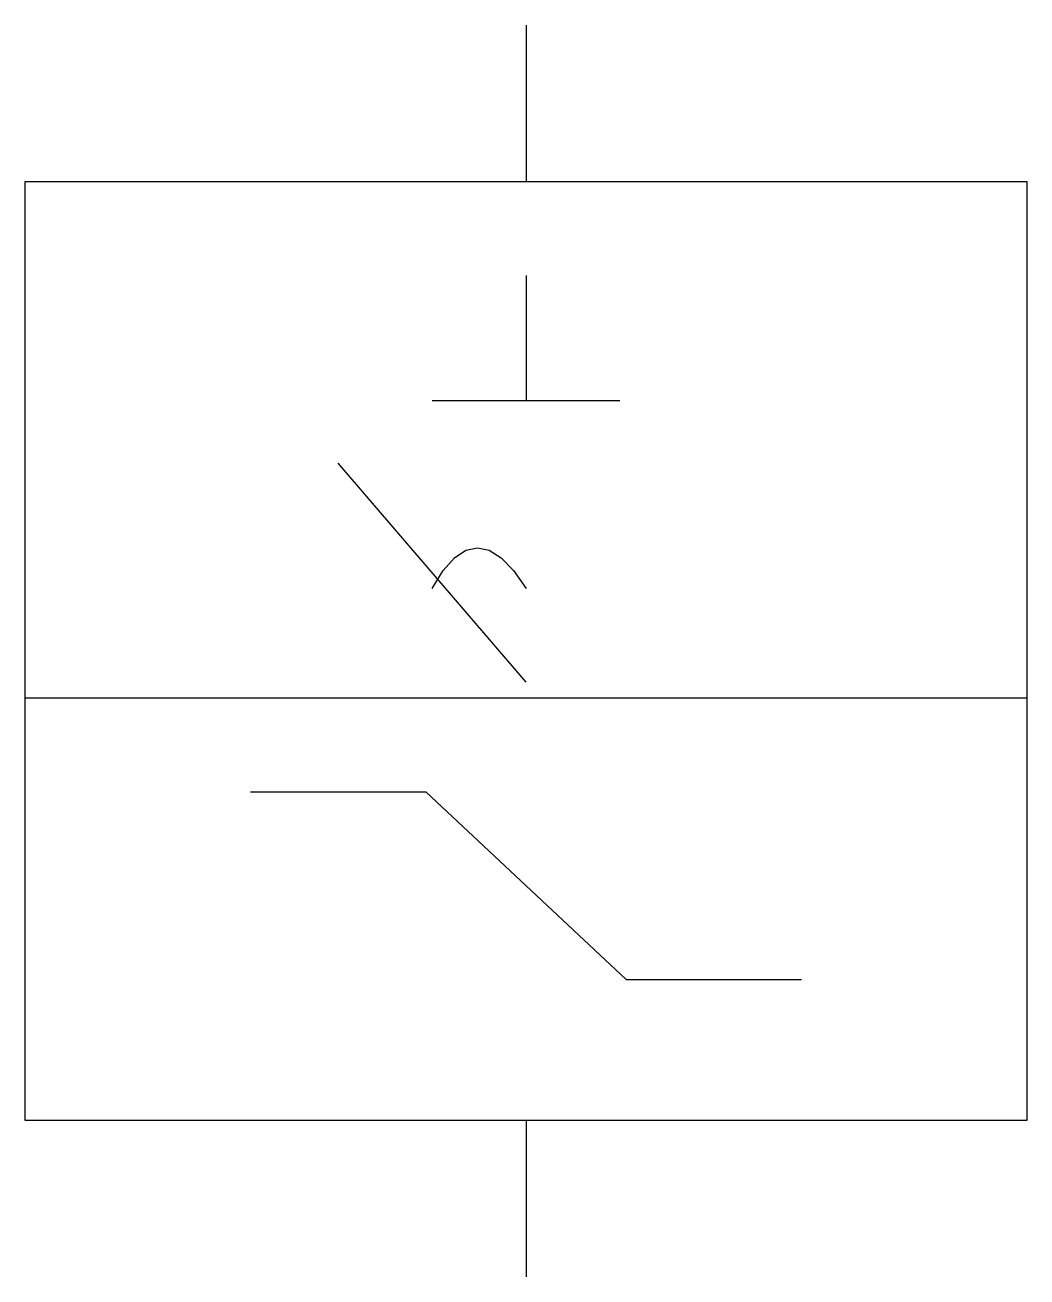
# Model space of a CAD drawing. Header units: millimetres. Extents: x -8 to 8, y -20 to 0.
import ezdxf
from ezdxf.enums import TextEntityAlignment as Align

# ---------------------------------------------------------------- set-up
doc = ezdxf.new("R2010")
doc.units = ezdxf.units.MM
doc.layers.get('0').update_dxf_attribs({"linetype": 'CONTINUOUS'})
doc.styles.add('ARIAL', font='arial.ttf')

# ---------------------------------------------------------------- blocks, each defined once
blk = doc.blocks.new('291_E_LV_SLD_IEC60617_motor_starter_dol')
at = {"true_color": 0x0000ff}
for p, q in [((0, 0), (0, -2.5)), ((0, -4), (0, -6)), ((-1.5, -6), (1.5, -6)), ((0, -10.5), (-3, -7)), ((-8, -10.75), (8, -10.75)), ((0, -17.5), (0, -20))]:
    blk.add_line(p, q, dxfattribs=at)
blk.add_lwpolyline([(-8, -2.5), (8, -2.5), (8, -17.5), (-8, -17.5)], close=True, dxfattribs=at)
for points in [[(-1.5, -9), (-1.323, -8.716), (-1.144, -8.512), (-0.961, -8.391), (-0.775, -8.35), (-0.586, -8.391), (-0.394, -8.512), (-0.198, -8.716), (0, -9)], [(-4.4, -12.25), (-1.6, -12.25), (1.6, -15.25), (4.4, -15.25)]]:
    blk.add_lwpolyline(points, dxfattribs=at)
at = {"true_color": 0x0000ff, "style": 'ARIAL'}
blk.add_attdef('TAG', text='', height=2.5, dxfattribs=at).set_placement((-10, -2.2), align=Align.RIGHT)
at = {"color": 7, "style": 'ARIAL'}
for tag, p in [('MOTOR_KW', (-10, -9)), ('RATED_CURRENT', (-10, -12)), ('SETTING', (-10, -15)), ('MANUFACTURER', (-10, -18))]:
    blk.add_attdef(tag, text='', height=1.7, dxfattribs=at).set_placement(p, align=Align.RIGHT)

msp = doc.modelspace()

# ---------------------------------------------------------------- block references
msp.add_blockref('291_E_LV_SLD_IEC60617_motor_starter_dol', (0, 0))

doc.saveas('drawing.dxf')
